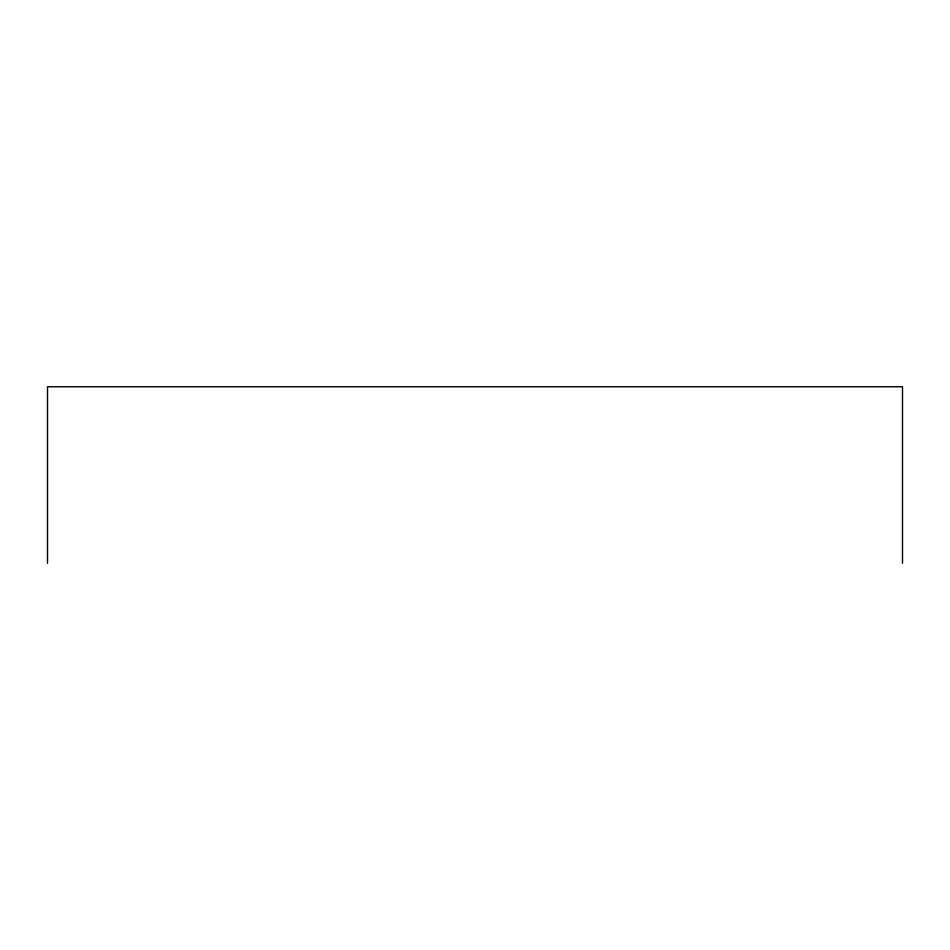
<?xml version="1.0" encoding="UTF-8"?>
<svg xmlns="http://www.w3.org/2000/svg" width="950" height="950" viewBox="0 0 950 950"><rect width="100%" height="100%" fill="white"/><g stroke="black" fill="none" stroke-linecap="round" stroke-linejoin="round"><path stroke-width="1.43" d="M902.5 563.255L902.5 386.745L47.5 386.745L47.5 563.255"/></g></svg>
